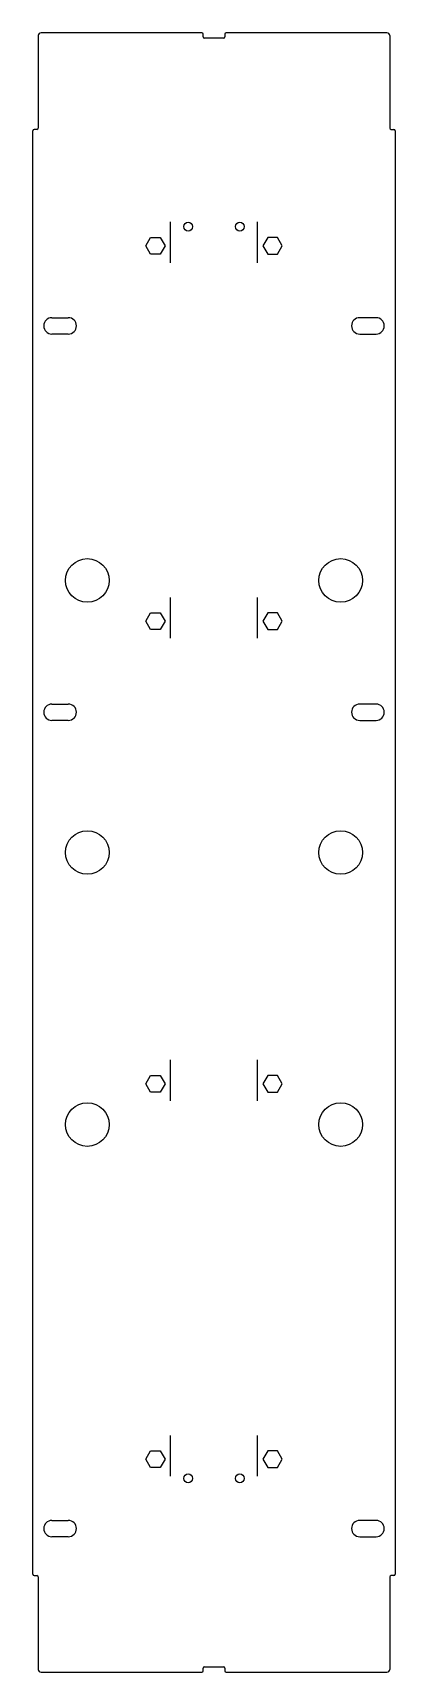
# Model space of a CAD drawing. Header units: millimetres. Extents: x 0 to 133, y 0 to 602.
import ezdxf

# ---------------------------------------------------------------- set-up
doc = ezdxf.new("R2010")
doc.units = ezdxf.units.MM

msp = doc.modelspace()

# ---------------------------------------------------------------- linework, layer by layer
at = {"color": 7, "linetype": 'Continuous', "lineweight": 25}
for p, q in [((62, 602.5), (3, 602.5)), ((130, 602.5), (71, 602.5)), ((2, 601.5), (2, 567.5)), ((62.5, 601), (62.5, 602)), ((70, 600.5), (63, 600.5)), ((70.5, 602), (70.5, 601)), ((131, 601.5), (131, 567.5)), ((0, 36), (0, 566.5)), ((1.5, 567), (0.5, 567)), ((131.5, 567), (132.5, 567)), ((133, 566.5), (133, 36)), ((41.48, 524.25), (43.24, 527.3)), ((43.24, 521.2), (41.48, 524.25)), ((43.24, 527.3), (46.76, 527.3)), ((46.76, 527.3), (48.52, 524.25)), ((48.52, 524.25), (46.76, 521.2)), ((86.24, 527.3), (84.48, 524.25)), ((84.48, 524.25), (86.24, 521.2)), ((89.76, 527.3), (86.24, 527.3)), ((91.52, 524.25), (89.76, 527.3)), ((89.76, 521.2), (91.52, 524.25)), ((46.76, 521.2), (43.24, 521.2)), ((86.24, 521.2), (89.76, 521.2)), ((7, 497.8), (13, 497.8)), ((126, 497.8), (120, 497.8)), ((13, 491.8), (7, 491.8)), ((120, 491.8), (126, 491.8)), ((41.48, 386.24), (43.24, 389.29)), ((43.24, 383.19), (41.48, 386.24)), ((43.24, 389.29), (46.76, 389.29)), ((46.76, 389.29), (48.52, 386.24)), ((48.52, 386.24), (46.76, 383.19)), ((86.24, 389.29), (84.48, 386.24)), ((84.48, 386.24), (86.24, 383.19)), ((89.76, 389.29), (86.24, 389.29)), ((91.52, 386.24), (89.76, 389.29)), ((89.76, 383.19), (91.52, 386.24)), ((46.76, 383.19), (43.24, 383.19)), ((86.24, 383.19), (89.76, 383.19)), ((7, 355.8), (13, 355.8)), ((126, 355.8), (120, 355.8)), ((13, 349.8), (7, 349.8)), ((120, 349.8), (126, 349.8)), ((41.48, 216.26), (43.24, 219.31)), ((43.24, 219.31), (46.76, 219.31)), ((46.76, 219.31), (48.52, 216.26)), ((86.24, 219.31), (84.48, 216.26)), ((89.76, 219.31), (86.24, 219.31)), ((91.52, 216.26), (89.76, 219.31)), ((43.24, 213.21), (41.48, 216.26)), ((46.76, 213.21), (43.24, 213.21)), ((48.52, 216.26), (46.76, 213.21)), ((84.48, 216.26), (86.24, 213.21)), ((86.24, 213.21), (89.76, 213.21)), ((89.76, 213.21), (91.52, 216.26)), ((41.48, 78.25), (43.24, 81.3)), ((43.24, 81.3), (46.76, 81.3)), ((46.76, 81.3), (48.52, 78.25)), ((86.24, 81.3), (84.48, 78.25)), ((89.76, 81.3), (86.24, 81.3)), ((91.52, 78.25), (89.76, 81.3)), ((43.24, 75.2), (41.48, 78.25)), ((46.76, 75.2), (43.24, 75.2)), ((48.52, 78.25), (46.76, 75.2)), ((84.48, 78.25), (86.24, 75.2)), ((86.24, 75.2), (89.76, 75.2)), ((89.76, 75.2), (91.52, 78.25)), ((7, 55.8), (13, 55.8)), ((126, 55.8), (120, 55.8)), ((13, 49.8), (7, 49.8)), ((120, 49.8), (126, 49.8)), ((0.5, 35.5), (1.5, 35.5)), ((2, 35), (2, 1)), ((131, 35), (131, 1)), ((132.5, 35.5), (131.5, 35.5)), ((3, 0), (62, 0)), ((62.5, 0.5), (62.5, 1.5)), ((63, 2), (70, 2)), ((70.5, 1.5), (70.5, 0.5)), ((71, 0), (130, 0))]:
    msp.add_line(p, q, dxfattribs=at)
at = {"color": 6}
for p, q in [((50.5, 518), (50.5, 533)), ((82.5, 518), (82.5, 533)), ((50.5, 379.99), (50.5, 394.99)), ((82.5, 379.99), (82.5, 394.99)), ((50.5, 210.01), (50.5, 225.01)), ((82.5, 210.01), (82.5, 225.01)), ((50.5, 72), (50.5, 87)), ((82.5, 72), (82.5, 87))]:
    msp.add_line(p, q, dxfattribs=at)
at = {"color": 7, "linetype": 'Continuous', "lineweight": 25}
for centre, radius in [((57, 531.25), 1.6), ((76, 531.25), 1.6), ((20, 401.25), 8), ((113, 401.25), 8), ((20, 301.25), 8), ((113, 301.25), 8), ((20, 201.25), 8), ((113, 201.25), 8), ((57, 71.25), 1.6), ((76, 71.25), 1.6)]:
    msp.add_circle(centre, radius, dxfattribs=at)
for centre, radius, start, end in [((62, 602), 0.5, 0, 90), ((71, 602), 0.5, 90, 180), ((130, 601.5), 1, 0, 90), ((3, 601.5), 1, 90, 180), ((63, 601), 0.5, 180, 270), ((70, 601), 0.5, 270, 0), ((0.5, 566.5), 0.5, 90, 180), ((1.5, 567.5), 0.5, 270, 0), ((131.5, 567.5), 0.5, 180, 270), ((132.5, 566.5), 0.5, 0, 90), ((7, 494.8), 3, 90, 270), ((13, 494.8), 3, 270, 90), ((120, 494.8), 3, 90, 270), ((126, 494.8), 3, 270, 90), ((7, 352.8), 3, 90, 270), ((13, 352.8), 3, 270, 90), ((120, 352.8), 3, 90, 270), ((126, 352.8), 3, 270, 90), ((7, 52.8), 3, 90, 270), ((13, 52.8), 3, 270, 90), ((120, 52.8), 3, 90, 270), ((126, 52.8), 3, 270, 90), ((0.5, 36), 0.5, 180, 270), ((1.5, 35), 0.5, 0, 90), ((131.5, 35), 0.5, 90, 180), ((132.5, 36), 0.5, 270, 0), ((3, 1), 1, 180, 270), ((62, 0.5), 0.5, 270, 0), ((63, 1.5), 0.5, 90, 180), ((70, 1.5), 0.5, 0, 90), ((71, 0.5), 0.5, 180, 270), ((130, 1), 1, 270, 0)]:
    msp.add_arc(centre, radius, start, end, dxfattribs=at)

doc.saveas('drawing.dxf')
